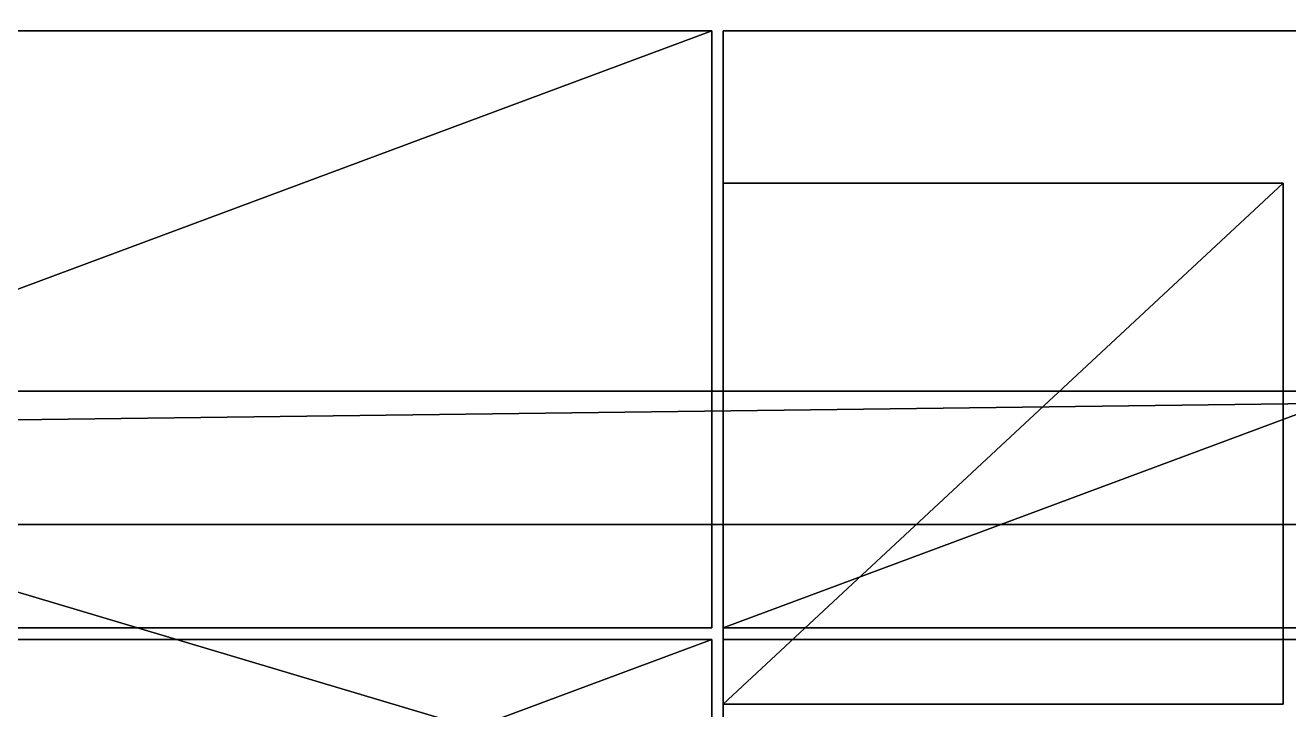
# Model space of a CAD drawing. Header units: millimetres. Extents: x -2700 to 8540, y -1280 to 1295.
# Drawn here: x 6071 to 7401, y -665 to 55 of the extents above; entities that cross this region are included whole.
import ezdxf

# ---------------------------------------------------------------- set-up
doc = ezdxf.new("R2010")
doc.units = ezdxf.units.MM

msp = doc.modelspace()

# ---------------------------------------------------------------- linework, layer by layer
at = {"layer": 'CAD_75LAB'}
for points in [[(8540, -1280, 1090), (-40, -1280, 1090), (-40, 1280, 1090)], [(8540, 1280, 1090), (8540, -1280, 1090), (-40, 1280, 1090)], [(8540, -1280, 1180), (-40, 1280, 1180), (-40, -1280, 1180)], [(8540, 1280, 1180), (-40, 1280, 1180), (8540, -1280, 1180)], [(6794, 49, 1757), (6794, 49, 1183), (5106, 49, 1183)], [(6794, 49, 1757), (5106, 49, 1183), (5106, 49, 1757)], [(6794, 49, 1183), (5106, -579, 1183), (5106, 49, 1183)], [(6794, 49, 1183), (6794, -579, 1183), (5106, -579, 1183)], [(6794, 49, 1757), (5106, 49, 1757), (5106, -579, 1757)], [(6794, 49, 1757), (5106, -579, 1757), (6794, -579, 1757)], [(6794, 49, 2337), (6794, 49, 1763), (5106, 49, 1763)], [(6794, 49, 2337), (5106, 49, 1763), (5106, 49, 2337)], [(6794, 49, 1763), (5106, -579, 1763), (5106, 49, 1763)], [(6794, 49, 1763), (6794, -579, 1763), (5106, -579, 1763)], [(6794, 49, 2337), (5106, 49, 2337), (5106, -579, 2337)], [(6794, 49, 2337), (5106, -579, 2337), (6794, -579, 2337)], [(6794, 49, 2917), (6794, 49, 2343), (5106, 49, 2343)], [(6794, 49, 2917), (5106, 49, 2343), (5106, 49, 2917)], [(6794, 49, 2343), (5106, -579, 2343), (5106, 49, 2343)], [(6794, 49, 2343), (6794, -579, 2343), (5106, -579, 2343)], [(6794, 49, 2917), (5106, 49, 2917), (5106, -579, 2917)], [(6794, 49, 2917), (5106, -579, 2917), (6794, -579, 2917)], [(6794, 49, 3497), (6794, 49, 2923), (5106, 49, 2923)], [(6794, 49, 3497), (5106, 49, 2923), (5106, 49, 3497)], [(6794, 49, 2923), (5106, -579, 2923), (5106, 49, 2923)], [(6794, 49, 2923), (6794, -579, 2923), (5106, -579, 2923)], [(6794, 49, 3497), (5106, 49, 3497), (5106, -579, 3497)], [(6794, 49, 3497), (5106, -579, 3497), (6794, -579, 3497)], [(6794, -579, 1757), (6794, -579, 1183), (6794, 49, 1183)], [(6794, -579, 1757), (6794, 49, 1183), (6794, 49, 1757)], [(6794, -579, 2337), (6794, -579, 1763), (6794, 49, 1763)], [(6794, -579, 2337), (6794, 49, 1763), (6794, 49, 2337)], [(6794, -579, 2917), (6794, -579, 2343), (6794, 49, 2343)], [(6794, -579, 2917), (6794, 49, 2343), (6794, 49, 2917)], [(6794, -579, 3497), (6794, -579, 2923), (6794, 49, 2923)], [(6794, -579, 3497), (6794, 49, 2923), (6794, 49, 3497)], [(6806, -579, 1757), (6806, 49, 1183), (6806, -579, 1183)], [(6806, -579, 1757), (6806, 49, 1757), (6806, 49, 1183)], [(8494, 49, 1757), (8494, 49, 1183), (6806, 49, 1183)], [(8494, 49, 1757), (6806, 49, 1183), (6806, 49, 1757)], [(8494, 49, 1183), (6806, -579, 1183), (6806, 49, 1183)], [(8494, 49, 1183), (8494, -579, 1183), (6806, -579, 1183)], [(8494, 49, 1757), (6806, 49, 1757), (6806, -579, 1757)], [(8494, 49, 1757), (6806, -579, 1757), (8494, -579, 1757)], [(6806, -659, 2066), (6806, -111, 1763), (6806, -659, 1763)], [(6806, -659, 2066), (6806, -111, 2066), (6806, -111, 1763)], [(7395, -111, 1763), (6806, -111, 1763), (6806, -111, 2066)], [(7395, -111, 2066), (7395, -111, 1763), (6806, -111, 2066)], [(7395, -111, 1763), (6806, -659, 1763), (6806, -111, 1763)], [(7395, -111, 1763), (7395, -659, 1763), (6806, -659, 1763)], [(7395, -111, 2066), (6806, -111, 2066), (6806, -659, 2066)], [(7395, -111, 2066), (6806, -659, 2066), (7395, -659, 2066)], [(6806, -659, 2375), (6806, -111, 2072), (6806, -659, 2072)], [(6806, -659, 2375), (6806, -111, 2375), (6806, -111, 2072)], [(7395, -111, 2072), (6806, -111, 2072), (6806, -111, 2375)], [(7395, -111, 2375), (7395, -111, 2072), (6806, -111, 2375)], [(7395, -111, 2072), (6806, -659, 2072), (6806, -111, 2072)], [(7395, -111, 2072), (7395, -659, 2072), (6806, -659, 2072)], [(7395, -111, 2375), (6806, -111, 2375), (6806, -659, 2375)], [(7395, -111, 2375), (6806, -659, 2375), (7395, -659, 2375)], [(6806, -659, 2684), (6806, -111, 2381), (6806, -659, 2381)], [(6806, -659, 2684), (6806, -111, 2684), (6806, -111, 2381)], [(7395, -111, 2381), (6806, -111, 2381), (6806, -111, 2684)], [(7395, -111, 2684), (7395, -111, 2381), (6806, -111, 2684)], [(7395, -111, 2381), (6806, -659, 2381), (6806, -111, 2381)], [(7395, -111, 2381), (7395, -659, 2381), (6806, -659, 2381)], [(7395, -111, 2684), (6806, -111, 2684), (6806, -659, 2684)], [(7395, -111, 2684), (6806, -659, 2684), (7395, -659, 2684)], [(6806, -659, 2993), (6806, -111, 2690), (6806, -659, 2690)], [(6806, -659, 2993), (6806, -111, 2993), (6806, -111, 2690)], [(7395, -111, 2690), (6806, -111, 2690), (6806, -111, 2993)], [(7395, -111, 2993), (7395, -111, 2690), (6806, -111, 2993)], [(7395, -111, 2690), (6806, -659, 2690), (6806, -111, 2690)], [(7395, -111, 2690), (7395, -659, 2690), (6806, -659, 2690)], [(7395, -111, 2993), (6806, -111, 2993), (6806, -659, 2993)], [(7395, -111, 2993), (6806, -659, 2993), (7395, -659, 2993)], [(6806, -659, 3302), (6806, -111, 2999), (6806, -659, 2999)], [(6806, -659, 3302), (6806, -111, 3302), (6806, -111, 2999)], [(7395, -111, 2999), (6806, -111, 2999), (6806, -111, 3302)], [(7395, -111, 3302), (7395, -111, 2999), (6806, -111, 3302)], [(7395, -111, 2999), (6806, -659, 2999), (6806, -111, 2999)], [(7395, -111, 2999), (7395, -659, 2999), (6806, -659, 2999)], [(7395, -111, 3302), (6806, -111, 3302), (6806, -659, 3302)], [(7395, -111, 3302), (6806, -659, 3302), (7395, -659, 3302)], [(6806, -659, 3611), (6806, -111, 3308), (6806, -659, 3308)], [(6806, -659, 3611), (6806, -111, 3611), (6806, -111, 3308)], [(7395, -111, 3308), (6806, -111, 3308), (6806, -111, 3611)], [(7395, -111, 3611), (7395, -111, 3308), (6806, -111, 3611)], [(7395, -111, 3308), (6806, -659, 3308), (6806, -111, 3308)], [(7395, -111, 3308), (7395, -659, 3308), (6806, -659, 3308)], [(7395, -111, 3611), (6806, -111, 3611), (6806, -659, 3611)], [(7395, -111, 3611), (6806, -659, 3611), (7395, -659, 3611)], [(7395, -659, 2066), (7395, -659, 1763), (7395, -111, 1763)], [(7395, -659, 2066), (7395, -111, 1763), (7395, -111, 2066)], [(7395, -659, 2375), (7395, -659, 2072), (7395, -111, 2072)], [(7395, -659, 2375), (7395, -111, 2072), (7395, -111, 2375)], [(7395, -659, 2684), (7395, -659, 2381), (7395, -111, 2381)], [(7395, -659, 2684), (7395, -111, 2381), (7395, -111, 2684)], [(7395, -659, 2993), (7395, -659, 2690), (7395, -111, 2690)], [(7395, -659, 2993), (7395, -111, 2690), (7395, -111, 2993)], [(7395, -659, 3302), (7395, -659, 2999), (7395, -111, 2999)], [(7395, -659, 3302), (7395, -111, 2999), (7395, -111, 3302)], [(7395, -659, 3611), (7395, -659, 3308), (7395, -111, 3308)], [(7395, -659, 3611), (7395, -111, 3308), (7395, -111, 3611)], [(8460, -330, 840), (-2700, -330, 840), (-2700, -330, 1090)], [(8460, -330, 1090), (8460, -330, 840), (-2700, -330, 1090)], [(8460, -330, 840), (-2700, -470, 840), (-2700, -330, 840)], [(8460, -330, 840), (8460, -470, 840), (-2700, -470, 840)], [(8460, -330, 1090), (-2700, -330, 1090), (-2700, -470, 1090)], [(8460, -330, 1090), (-2700, -470, 1090), (8460, -470, 1090)], [(8460, -470, 840), (-2700, -470, 1090), (-2700, -470, 840)], [(8460, -470, 1090), (-2700, -470, 1090), (8460, -470, 840)], [(6794, -579, 1757), (5106, -579, 1183), (6794, -579, 1183)], [(6794, -579, 1757), (5106, -579, 1757), (5106, -579, 1183)], [(6794, -579, 2337), (5106, -579, 1763), (6794, -579, 1763)], [(6794, -579, 2337), (5106, -579, 2337), (5106, -579, 1763)], [(6794, -579, 2917), (5106, -579, 2343), (6794, -579, 2343)], [(6794, -579, 2917), (5106, -579, 2917), (5106, -579, 2343)], [(6794, -579, 3497), (5106, -579, 2923), (6794, -579, 2923)], [(6794, -579, 3497), (5106, -579, 3497), (5106, -579, 2923)], [(8494, -579, 1757), (6806, -579, 1183), (8494, -579, 1183)], [(8494, -579, 1757), (6806, -579, 1757), (6806, -579, 1183)], [(6794, -591, 1757), (6794, -591, 1183), (5106, -591, 1183)], [(6794, -591, 1757), (5106, -591, 1183), (5106, -591, 1757)], [(6794, -591, 1183), (5106, -1219, 1183), (5106, -591, 1183)], [(6794, -591, 1183), (6794, -1219, 1183), (5106, -1219, 1183)], [(6794, -591, 1757), (5106, -591, 1757), (5106, -1219, 1757)], [(6794, -591, 1757), (5106, -1219, 1757), (6794, -1219, 1757)], [(6794, -591, 2337), (6794, -591, 1763), (5106, -591, 1763)], [(6794, -591, 2337), (5106, -591, 1763), (5106, -591, 2337)], [(6794, -591, 1763), (5106, -1219, 1763), (5106, -591, 1763)], [(6794, -591, 1763), (6794, -1219, 1763), (5106, -1219, 1763)], [(6794, -591, 2337), (5106, -591, 2337), (5106, -1219, 2337)], [(6794, -591, 2337), (5106, -1219, 2337), (6794, -1219, 2337)], [(6794, -591, 2917), (6794, -591, 2343), (5106, -591, 2343)], [(6794, -591, 2917), (5106, -591, 2343), (5106, -591, 2917)], [(6794, -591, 2343), (5106, -1219, 2343), (5106, -591, 2343)], [(6794, -591, 2343), (6794, -1219, 2343), (5106, -1219, 2343)], [(6794, -591, 2917), (5106, -591, 2917), (5106, -1219, 2917)], [(6794, -591, 2917), (5106, -1219, 2917), (6794, -1219, 2917)], [(6794, -591, 3497), (6794, -591, 2923), (5106, -591, 2923)], [(6794, -591, 3497), (5106, -591, 2923), (5106, -591, 3497)], [(6794, -591, 2923), (5106, -1219, 2923), (5106, -591, 2923)], [(6794, -591, 2923), (6794, -1219, 2923), (5106, -1219, 2923)], [(6794, -591, 3497), (5106, -591, 3497), (5106, -1219, 3497)], [(6794, -591, 3497), (5106, -1219, 3497), (6794, -1219, 3497)], [(6794, -1219, 1757), (6794, -1219, 1183), (6794, -591, 1183)], [(6794, -1219, 1757), (6794, -591, 1183), (6794, -591, 1757)], [(6794, -1219, 2337), (6794, -1219, 1763), (6794, -591, 1763)], [(6794, -1219, 2337), (6794, -591, 1763), (6794, -591, 2337)], [(6794, -1219, 2917), (6794, -1219, 2343), (6794, -591, 2343)], [(6794, -1219, 2917), (6794, -591, 2343), (6794, -591, 2917)], [(6794, -1219, 3497), (6794, -1219, 2923), (6794, -591, 2923)], [(6794, -1219, 3497), (6794, -591, 2923), (6794, -591, 3497)], [(6806, -1219, 1757), (6806, -591, 1183), (6806, -1219, 1183)], [(6806, -1219, 1757), (6806, -591, 1757), (6806, -591, 1183)], [(8494, -591, 1757), (8494, -591, 1183), (6806, -591, 1183)], [(8494, -591, 1757), (6806, -591, 1183), (6806, -591, 1757)], [(8494, -591, 1183), (6806, -1219, 1183), (6806, -591, 1183)], [(8494, -591, 1183), (8494, -1219, 1183), (6806, -1219, 1183)], [(8494, -591, 1757), (6806, -591, 1757), (6806, -1219, 1757)], [(8494, -591, 1757), (6806, -1219, 1757), (8494, -1219, 1757)], [(7395, -659, 1763), (6806, -659, 2066), (6806, -659, 1763)], [(7395, -659, 2066), (6806, -659, 2066), (7395, -659, 1763)], [(7395, -659, 2072), (6806, -659, 2375), (6806, -659, 2072)], [(7395, -659, 2375), (6806, -659, 2375), (7395, -659, 2072)], [(7395, -659, 2381), (6806, -659, 2684), (6806, -659, 2381)], [(7395, -659, 2684), (6806, -659, 2684), (7395, -659, 2381)], [(7395, -659, 2690), (6806, -659, 2993), (6806, -659, 2690)], [(7395, -659, 2993), (6806, -659, 2993), (7395, -659, 2690)], [(7395, -659, 2999), (6806, -659, 3302), (6806, -659, 2999)], [(7395, -659, 3302), (6806, -659, 3302), (7395, -659, 2999)], [(7395, -659, 3308), (6806, -659, 3611), (6806, -659, 3308)], [(7395, -659, 3611), (6806, -659, 3611), (7395, -659, 3308)]]:
    msp.add_3dface(points, dxfattribs=at)

doc.saveas('drawing.dxf')
